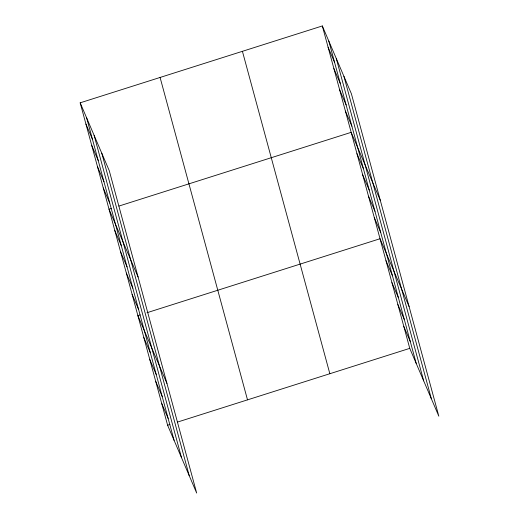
<?xml version="1.0" encoding="UTF-8"?>
<svg xmlns="http://www.w3.org/2000/svg" width="519" height="519" viewBox="0 0 519 519"><rect width="100%" height="100%" fill="white"/><g stroke="black" fill="none" stroke-linecap="round" stroke-linejoin="round"><path stroke-width="0.78" d="M80.179 102.82L109.243 170.641L196.675 493.05L167.605 425.223L80.179 102.82L322.325 25.95L351.395 93.777L438.821 416.18L409.757 348.359L322.325 25.95M111.313 208.489L109.029 209.215L138.099 277.036M118.922 206.075L351.175 132.345L380.245 200.165M140.162 314.884L137.879 315.61L166.949 383.431M147.013 312.71L380.031 238.74L409.095 306.56M167.605 425.223L169.888 424.503M177.498 422.083L409.757 348.359M328.099 47.229L334.58 62.351M333.866 68.508L340.347 83.63M339.64 89.787L346.121 104.909M345.407 111.066L351.888 126.188M356.949 153.624L363.43 168.746M362.716 174.903L369.197 190.025M368.49 196.182L374.971 211.304M374.257 217.461L380.738 232.583M385.974 260.661L392.455 275.784M391.916 282.589L398.397 297.705M397.865 304.51L404.346 319.633M403.808 326.432L410.289 341.554M85.946 124.099L92.427 139.222M91.714 145.378L98.195 160.494M97.488 166.657L103.969 181.773M103.255 187.936L109.736 203.052M114.796 230.494L121.277 245.61M120.57 251.773L127.051 266.889M126.338 273.052L132.819 288.168M132.111 294.331L138.586 309.447M143.821 337.532L150.302 352.654M149.77 359.453L156.251 374.575M155.713 381.381L162.194 396.497M161.662 403.302L168.137 418.424M343.941 76.384L431.367 398.787M336.26 58.465L423.692 380.868M328.806 41.072L416.238 363.475M242.418 51.316L329.844 373.725M160.086 77.454L247.511 399.857M101.789 153.248L189.221 475.657M94.114 135.329L181.54 457.739M86.66 117.943L174.086 440.346"/></g></svg>
